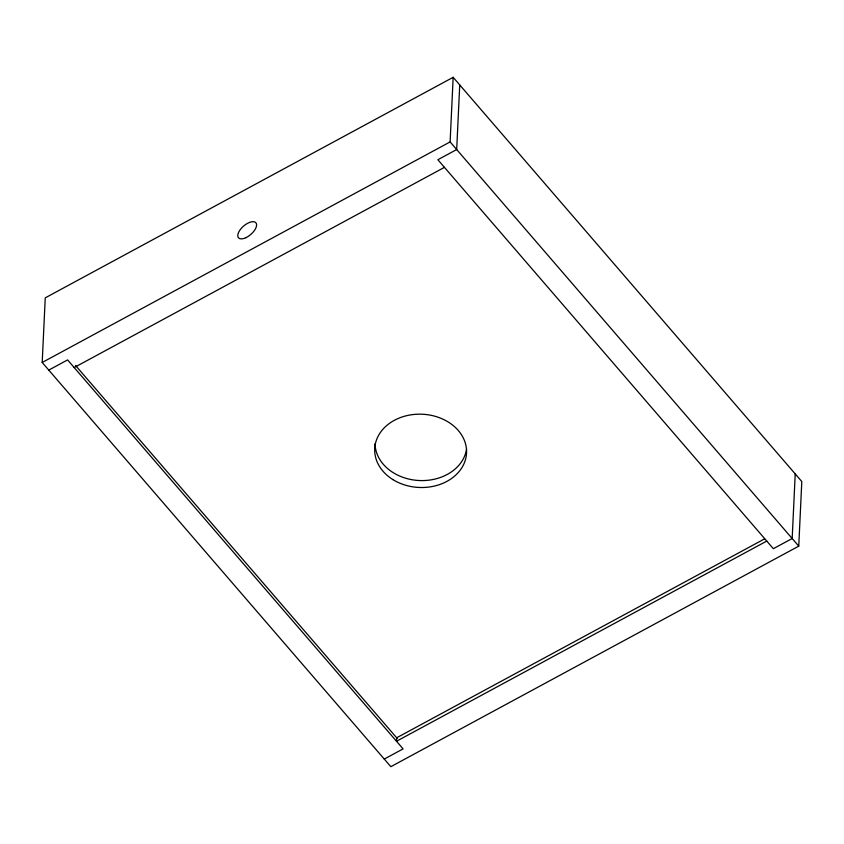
<?xml version="1.0" encoding="UTF-8"?>
<svg xmlns="http://www.w3.org/2000/svg" width="844" height="844" viewBox="0 0 844 844"><rect width="100%" height="100%" fill="white"/><g stroke="black" fill="none" stroke-linecap="round" stroke-linejoin="round"><path stroke-width="1.27" d="M42.2 362.466L45.249 297.858L453.165 77.31L801.8 481.534L798.751 546.142L390.835 766.69L42.2 362.466L450.116 141.919L453.165 77.31M459.737 84.938L456.688 149.546L437.867 159.727L773.347 548.695L792.178 538.514L795.217 473.906M48.783 370.094L67.604 359.913L403.084 748.881L384.263 759.062M74.188 367.541L444.44 167.355M764.622 538.852L396.669 737.793L396.511 741.254L766.774 541.067M450.116 141.919L798.751 546.142M75.506 365.431L397.229 738.437M466.553 449.208A45.956 36.651 2.7 0 1 418.518 480.489A45.956 36.651 2.7 0 1 375.031 443.744M392.956 479.635A45.956 36.651 2.7 0 0 466.226 456.129A45.956 36.651 2.7 0 0 402.736 416.767A45.956 36.651 2.7 0 0 392.956 479.635M245.878 237.691A11.489 5.528 -40.8 0 0 255.922 222.805A11.489 5.528 -40.8 0 0 239.77 230.328A11.489 5.528 -40.8 0 0 245.878 237.691"/></g></svg>
